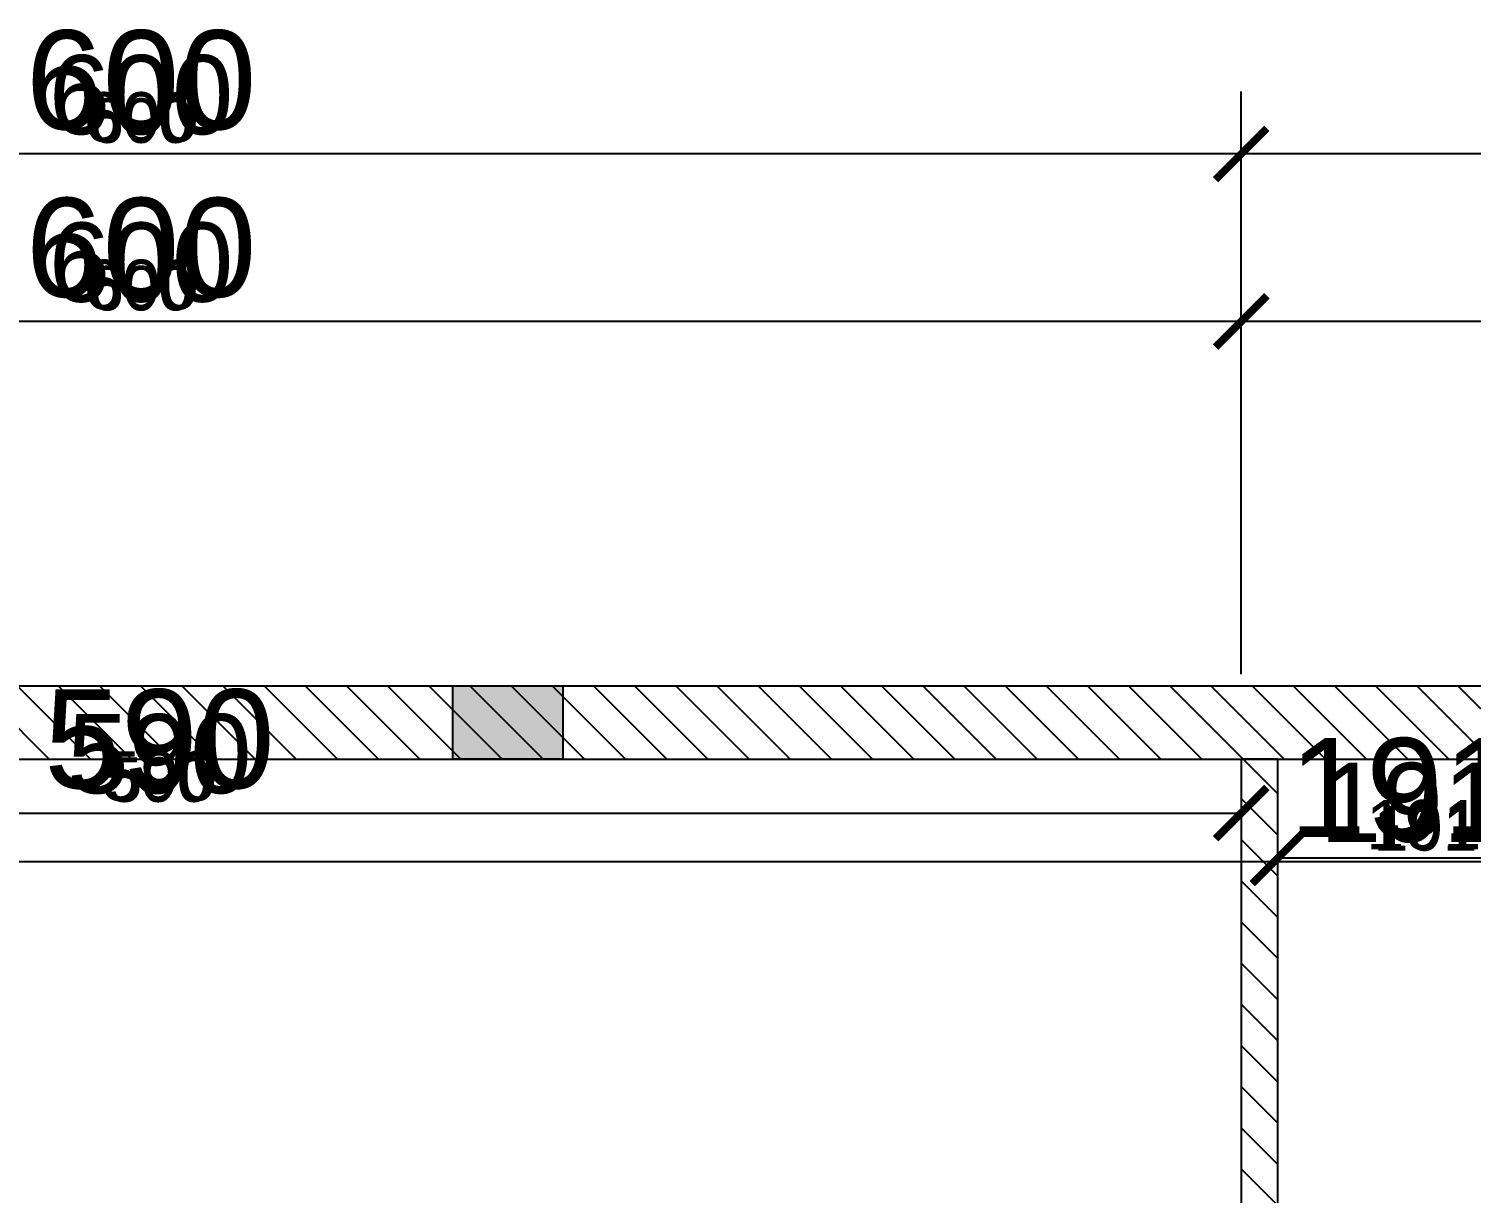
# Model space of a CAD drawing. Header units: millimetres. Extents: x -26398 to 135532, y -376633 to 43268.
# Drawn here: x 42344.4 to 42737.7, y -147118.5 to -146801 of the extents above; entities that cross this region are included whole.
import ezdxf

# ---------------------------------------------------------------- set-up
doc = ezdxf.new("R2010")
doc.units = ezdxf.units.MM
for name, color, linetype in [('DIM', 7, 'Continuous'), ('DIM @ 10', 7, 'Continuous'), ('DIM @ 4.5', 7, 'Continuous'), ('DIM @ 5', 7, 'Continuous'), ('DIM @ 8', 7, 'Continuous'), ('TƯỜNG', 52, 'Continuous')]:
    doc.layers.add(name, color=color, linetype=linetype)
doc.styles.get("Standard").update_dxf_attribs({"font": 'arial.ttf'})
doc.dimstyles.new('SCALE dimmatbang', dxfattribs={"dimscale": 70, "dimtxt": 2.7, "dimasz": 1.4, "dimexe": 1.7, "dimexo": 0.7, "dimtad": 1, "dimtoh": 1, "dimdec": 1, "dimtxsty": 'Standard', "dimblk": 'ARCHTICK', "dimcen": 2.5, "dimclrd": 1, "dimclre": 256, "dimadec": 0, "dimazin": 0, "dimtfac": 1, "dimtdec": 1, "dimtmove": 0, "dimatfit": 3, "dimfxl": 1, "dimarcsym": 0})

# ---------------------------------------------------------------- blocks, each defined once
blk = doc.blocks.new('_ArchTick')
at = {"color": 0, "linetype": 'ByBlock', "const_width": 0.15}
blk.add_lwpolyline([(-0.5, -0.5), (0.5, 0.5)], dxfattribs=at)
blk = doc.blocks.new('*D6098')
at = {"layer": 'DEFPOINTS', "color": 0, "transparency": 16777216}
for p in [(42675, -146880.85), (42675, -146980.16), (43675, -146980.16)]:
    blk.add_point(p, dxfattribs=at)
at = {"layer": 'DIM', "lineweight": -2, "transparency": 16777216}
for p, q in [((42675, -146977.01), (42675, -146873.2)), ((43675, -146977.01), (43675, -146873.2))]:
    blk.add_line(p, q, dxfattribs=at)
at = {"layer": 'DIM', "color": 1, "lineweight": -2, "transparency": 16777216}
blk.add_line((43675, -146880.85), (42675, -146880.85), dxfattribs=at)
at = {"layer": 'DIM', "color": 1, "lineweight": -2, "transparency": 16777216, "xscale": 6.3, "yscale": 6.3, "zscale": 6.3, "rotation": 180}
blk.add_blockref('_ArchTick', (42675, -146880.85), dxfattribs=at)
at = {"layer": 'DIM', "color": 1, "lineweight": -2, "transparency": 16777216, "xscale": 6.3, "yscale": 6.3, "zscale": 6.3}
blk.add_blockref('_ArchTick', (43675, -146880.85), dxfattribs=at)
at = {"layer": 'DIM', "color": 0, "transparency": 16777216, "insert": (43175, -146871.84), "char_height": 12.15, "attachment_point": 5}
blk.add_mtext('1000', dxfattribs=at)
blk = doc.blocks.new('*D6099')
at = {"layer": 'DEFPOINTS', "color": 0, "transparency": 16777216}
for p in [(42675, -146880.85), (42675, -146980.16), (43675, -146980.16)]:
    blk.add_point(p, dxfattribs=at)
at = {"layer": 'DIM', "lineweight": -2, "transparency": 16777216}
for p, q in [((42675, -146973.16), (42675, -146863.85)), ((43675, -146973.16), (43675, -146863.85))]:
    blk.add_line(p, q, dxfattribs=at)
at = {"layer": 'DIM', "color": 1, "lineweight": -2, "transparency": 16777216}
blk.add_line((43675, -146880.85), (42675, -146880.85), dxfattribs=at)
at = {"layer": 'DIM', "color": 1, "lineweight": -2, "transparency": 16777216, "xscale": 14, "yscale": 14, "zscale": 14, "rotation": 180}
blk.add_blockref('_ArchTick', (42675, -146880.85), dxfattribs=at)
at = {"layer": 'DIM', "color": 1, "lineweight": -2, "transparency": 16777216, "xscale": 14, "yscale": 14, "zscale": 14}
blk.add_blockref('_ArchTick', (43675, -146880.85), dxfattribs=at)
at = {"layer": 'DIM', "color": 0, "transparency": 16777216, "insert": (43175, -146860.82), "char_height": 27, "attachment_point": 5}
blk.add_mtext('1000', dxfattribs=at)
blk = doc.blocks.new('*D6100')
at = {"layer": 'DEFPOINTS', "color": 0, "transparency": 16777216}
for p in [(42675, -146880.85), (42675, -146980.16), (43675, -146980.16)]:
    blk.add_point(p, dxfattribs=at)
at = {"layer": 'DIM', "lineweight": -2, "transparency": 16777216}
for p, q in [((42675, -146974.56), (42675, -146867.25)), ((43675, -146974.56), (43675, -146867.25))]:
    blk.add_line(p, q, dxfattribs=at)
at = {"layer": 'DIM', "color": 1, "lineweight": -2, "transparency": 16777216}
blk.add_line((43675, -146880.85), (42675, -146880.85), dxfattribs=at)
at = {"layer": 'DIM', "color": 1, "lineweight": -2, "transparency": 16777216, "xscale": 11.2, "yscale": 11.2, "zscale": 11.2, "rotation": 180}
blk.add_blockref('_ArchTick', (42675, -146880.85), dxfattribs=at)
at = {"layer": 'DIM', "color": 1, "lineweight": -2, "transparency": 16777216, "xscale": 11.2, "yscale": 11.2, "zscale": 11.2}
blk.add_blockref('_ArchTick', (43675, -146880.85), dxfattribs=at)
at = {"layer": 'DIM', "color": 0, "transparency": 16777216, "insert": (43175, -146864.82), "char_height": 21.6, "attachment_point": 5}
blk.add_mtext('1000', dxfattribs=at)
blk = doc.blocks.new('*D6101')
at = {"layer": 'DEFPOINTS', "color": 0, "transparency": 16777216}
for p in [(42675, -146880.85), (42675, -146980.16), (43675, -146980.16)]:
    blk.add_point(p, dxfattribs=at)
at = {"layer": 'DIM', "lineweight": -2, "transparency": 16777216}
for p, q in [((42675, -146976.66), (42675, -146872.35)), ((43675, -146976.66), (43675, -146872.35))]:
    blk.add_line(p, q, dxfattribs=at)
at = {"layer": 'DIM', "color": 1, "lineweight": -2, "transparency": 16777216}
blk.add_line((43675, -146880.85), (42675, -146880.85), dxfattribs=at)
at = {"layer": 'DIM', "color": 1, "lineweight": -2, "transparency": 16777216, "xscale": 7, "yscale": 7, "zscale": 7, "rotation": 180}
blk.add_blockref('_ArchTick', (42675, -146880.85), dxfattribs=at)
at = {"layer": 'DIM', "color": 1, "lineweight": -2, "transparency": 16777216, "xscale": 7, "yscale": 7, "zscale": 7}
blk.add_blockref('_ArchTick', (43675, -146880.85), dxfattribs=at)
at = {"layer": 'DIM', "color": 0, "transparency": 16777216, "insert": (43175, -146870.83), "char_height": 13.5, "attachment_point": 5}
blk.add_mtext('1000', dxfattribs=at)
blk = doc.blocks.new('*D6103')
at = {"layer": 'DEFPOINTS', "color": 0, "transparency": 16777216}
for p in [(42075, -146880.85), (42075, -146980.16), (42675, -146980.16)]:
    blk.add_point(p, dxfattribs=at)
at = {"layer": 'DIM', "lineweight": -2, "transparency": 16777216}
for p, q in [((42075, -146977.01), (42075, -146873.2)), ((42675, -146977.01), (42675, -146873.2))]:
    blk.add_line(p, q, dxfattribs=at)
at = {"layer": 'DIM', "color": 1, "lineweight": -2, "transparency": 16777216}
blk.add_line((42675, -146880.85), (42075, -146880.85), dxfattribs=at)
at = {"layer": 'DIM', "color": 1, "lineweight": -2, "transparency": 16777216, "xscale": 6.3, "yscale": 6.3, "zscale": 6.3, "rotation": 180}
blk.add_blockref('_ArchTick', (42075, -146880.85), dxfattribs=at)
at = {"layer": 'DIM', "color": 1, "lineweight": -2, "transparency": 16777216, "xscale": 6.3, "yscale": 6.3, "zscale": 6.3}
blk.add_blockref('_ArchTick', (42675, -146880.85), dxfattribs=at)
at = {"layer": 'DIM', "color": 0, "transparency": 16777216, "insert": (42375, -146871.84), "char_height": 12.15, "attachment_point": 5}
blk.add_mtext('600', dxfattribs=at)
blk = doc.blocks.new('*D6104')
at = {"layer": 'DEFPOINTS', "color": 0, "transparency": 16777216}
for p in [(42075, -146880.85), (42075, -146980.16), (42675, -146980.16)]:
    blk.add_point(p, dxfattribs=at)
at = {"layer": 'DIM', "lineweight": -2, "transparency": 16777216}
for p, q in [((42075, -146973.16), (42075, -146863.85)), ((42675, -146973.16), (42675, -146863.85))]:
    blk.add_line(p, q, dxfattribs=at)
at = {"layer": 'DIM', "color": 1, "lineweight": -2, "transparency": 16777216}
blk.add_line((42675, -146880.85), (42075, -146880.85), dxfattribs=at)
at = {"layer": 'DIM', "color": 1, "lineweight": -2, "transparency": 16777216, "xscale": 14, "yscale": 14, "zscale": 14, "rotation": 180}
blk.add_blockref('_ArchTick', (42075, -146880.85), dxfattribs=at)
at = {"layer": 'DIM', "color": 1, "lineweight": -2, "transparency": 16777216, "xscale": 14, "yscale": 14, "zscale": 14}
blk.add_blockref('_ArchTick', (42675, -146880.85), dxfattribs=at)
at = {"layer": 'DIM', "color": 0, "transparency": 16777216, "insert": (42375, -146860.82), "char_height": 27, "attachment_point": 5}
blk.add_mtext('600', dxfattribs=at)
blk = doc.blocks.new('*D6105')
at = {"layer": 'DEFPOINTS', "color": 0, "transparency": 16777216}
for p in [(42075, -146880.85), (42075, -146980.16), (42675, -146980.16)]:
    blk.add_point(p, dxfattribs=at)
at = {"layer": 'DIM', "lineweight": -2, "transparency": 16777216}
for p, q in [((42075, -146974.56), (42075, -146867.25)), ((42675, -146974.56), (42675, -146867.25))]:
    blk.add_line(p, q, dxfattribs=at)
at = {"layer": 'DIM', "color": 1, "lineweight": -2, "transparency": 16777216}
blk.add_line((42675, -146880.85), (42075, -146880.85), dxfattribs=at)
at = {"layer": 'DIM', "color": 1, "lineweight": -2, "transparency": 16777216, "xscale": 11.2, "yscale": 11.2, "zscale": 11.2, "rotation": 180}
blk.add_blockref('_ArchTick', (42075, -146880.85), dxfattribs=at)
at = {"layer": 'DIM', "color": 1, "lineweight": -2, "transparency": 16777216, "xscale": 11.2, "yscale": 11.2, "zscale": 11.2}
blk.add_blockref('_ArchTick', (42675, -146880.85), dxfattribs=at)
at = {"layer": 'DIM', "color": 0, "transparency": 16777216, "insert": (42375, -146864.82), "char_height": 21.6, "attachment_point": 5}
blk.add_mtext('600', dxfattribs=at)
blk = doc.blocks.new('*D6106')
at = {"layer": 'DEFPOINTS', "color": 0, "transparency": 16777216}
for p in [(42075, -146880.85), (42075, -146980.16), (42675, -146980.16)]:
    blk.add_point(p, dxfattribs=at)
at = {"layer": 'DIM', "lineweight": -2, "transparency": 16777216}
for p, q in [((42075, -146976.66), (42075, -146872.35)), ((42675, -146976.66), (42675, -146872.35))]:
    blk.add_line(p, q, dxfattribs=at)
at = {"layer": 'DIM', "color": 1, "lineweight": -2, "transparency": 16777216}
blk.add_line((42675, -146880.85), (42075, -146880.85), dxfattribs=at)
at = {"layer": 'DIM', "color": 1, "lineweight": -2, "transparency": 16777216, "xscale": 7, "yscale": 7, "zscale": 7, "rotation": 180}
blk.add_blockref('_ArchTick', (42075, -146880.85), dxfattribs=at)
at = {"layer": 'DIM', "color": 1, "lineweight": -2, "transparency": 16777216, "xscale": 7, "yscale": 7, "zscale": 7}
blk.add_blockref('_ArchTick', (42675, -146880.85), dxfattribs=at)
at = {"layer": 'DIM', "color": 0, "transparency": 16777216, "insert": (42375, -146870.83), "char_height": 13.5, "attachment_point": 5}
blk.add_mtext('600', dxfattribs=at)
blk = doc.blocks.new('*D6128')
at = {"layer": 'DEFPOINTS', "color": 0, "transparency": 16777216}
for p in [(42085, -147000.16), (42675, -147000.16), (42675, -147014.88)]:
    blk.add_point(p, dxfattribs=at)
at = {"layer": 'DIM', "lineweight": -2, "transparency": 16777216}
for p, q in [((42085, -147003.31), (42085, -147022.53)), ((42675, -147003.31), (42675, -147022.53))]:
    blk.add_line(p, q, dxfattribs=at)
at = {"layer": 'DIM', "color": 1, "lineweight": -2, "transparency": 16777216}
blk.add_line((42085, -147014.88), (42675, -147014.88), dxfattribs=at)
at = {"layer": 'DIM', "color": 1, "lineweight": -2, "transparency": 16777216, "xscale": 6.3, "yscale": 6.3, "zscale": 6.3, "rotation": 180}
blk.add_blockref('_ArchTick', (42085, -147014.88), dxfattribs=at)
at = {"layer": 'DIM', "color": 1, "lineweight": -2, "transparency": 16777216, "xscale": 6.3, "yscale": 6.3, "zscale": 6.3}
blk.add_blockref('_ArchTick', (42675, -147014.88), dxfattribs=at)
at = {"layer": 'DIM', "color": 0, "transparency": 16777216, "insert": (42380, -147005.86), "char_height": 12.15, "attachment_point": 5}
blk.add_mtext('590', dxfattribs=at)
blk = doc.blocks.new('*D6129')
at = {"layer": 'DEFPOINTS', "color": 0, "transparency": 16777216}
for p in [(42085, -147000.16), (42675, -147000.16), (42675, -147014.88)]:
    blk.add_point(p, dxfattribs=at)
at = {"layer": 'DIM', "lineweight": -2, "transparency": 16777216}
for p, q in [((42085, -147007.16), (42085, -147031.88)), ((42675, -147007.16), (42675, -147031.88))]:
    blk.add_line(p, q, dxfattribs=at)
at = {"layer": 'DIM', "color": 1, "lineweight": -2, "transparency": 16777216}
blk.add_line((42085, -147014.88), (42675, -147014.88), dxfattribs=at)
at = {"layer": 'DIM', "color": 1, "lineweight": -2, "transparency": 16777216, "xscale": 14, "yscale": 14, "zscale": 14, "rotation": 180}
blk.add_blockref('_ArchTick', (42085, -147014.88), dxfattribs=at)
at = {"layer": 'DIM', "color": 1, "lineweight": -2, "transparency": 16777216, "xscale": 14, "yscale": 14, "zscale": 14}
blk.add_blockref('_ArchTick', (42675, -147014.88), dxfattribs=at)
at = {"layer": 'DIM', "color": 0, "transparency": 16777216, "insert": (42380, -146994.84), "char_height": 27, "attachment_point": 5}
blk.add_mtext('590', dxfattribs=at)
blk = doc.blocks.new('*D6130')
at = {"layer": 'DEFPOINTS', "color": 0, "transparency": 16777216}
for p in [(42085, -147000.16), (42675, -147000.16), (42675, -147014.88)]:
    blk.add_point(p, dxfattribs=at)
at = {"layer": 'DIM', "lineweight": -2, "transparency": 16777216}
for p, q in [((42085, -147005.76), (42085, -147028.48)), ((42675, -147005.76), (42675, -147028.48))]:
    blk.add_line(p, q, dxfattribs=at)
at = {"layer": 'DIM', "color": 1, "lineweight": -2, "transparency": 16777216}
blk.add_line((42085, -147014.88), (42675, -147014.88), dxfattribs=at)
at = {"layer": 'DIM', "color": 1, "lineweight": -2, "transparency": 16777216, "xscale": 11.2, "yscale": 11.2, "zscale": 11.2, "rotation": 180}
blk.add_blockref('_ArchTick', (42085, -147014.88), dxfattribs=at)
at = {"layer": 'DIM', "color": 1, "lineweight": -2, "transparency": 16777216, "xscale": 11.2, "yscale": 11.2, "zscale": 11.2}
blk.add_blockref('_ArchTick', (42675, -147014.88), dxfattribs=at)
at = {"layer": 'DIM', "color": 0, "transparency": 16777216, "insert": (42380, -146998.85), "char_height": 21.6, "attachment_point": 5}
blk.add_mtext('590', dxfattribs=at)
blk = doc.blocks.new('*D6131')
at = {"layer": 'DEFPOINTS', "color": 0, "transparency": 16777216}
for p in [(42085, -147000.16), (42675, -147000.16), (42675, -147014.88)]:
    blk.add_point(p, dxfattribs=at)
at = {"layer": 'DIM', "lineweight": -2, "transparency": 16777216}
for p, q in [((42085, -147003.66), (42085, -147023.38)), ((42675, -147003.66), (42675, -147023.38))]:
    blk.add_line(p, q, dxfattribs=at)
at = {"layer": 'DIM', "color": 1, "lineweight": -2, "transparency": 16777216}
blk.add_line((42085, -147014.88), (42675, -147014.88), dxfattribs=at)
at = {"layer": 'DIM', "color": 1, "lineweight": -2, "transparency": 16777216, "xscale": 7, "yscale": 7, "zscale": 7, "rotation": 180}
blk.add_blockref('_ArchTick', (42085, -147014.88), dxfattribs=at)
at = {"layer": 'DIM', "color": 1, "lineweight": -2, "transparency": 16777216, "xscale": 7, "yscale": 7, "zscale": 7}
blk.add_blockref('_ArchTick', (42675, -147014.88), dxfattribs=at)
at = {"layer": 'DIM', "color": 0, "transparency": 16777216, "insert": (42380, -147004.86), "char_height": 13.5, "attachment_point": 5}
blk.add_mtext('590', dxfattribs=at)
blk = doc.blocks.new('*D6133')
at = {"layer": 'DEFPOINTS', "color": 0, "transparency": 16777216}
for p in [(42685, -147027.13), (43675, -147027.13), (43675, -147027.13)]:
    blk.add_point(p, dxfattribs=at)
at = {"layer": 'DIM', "lineweight": -2, "transparency": 16777216}
for p, q in [((42685, -147023.98), (42685, -147019.48)), ((43675, -147023.98), (43675, -147019.48))]:
    blk.add_line(p, q, dxfattribs=at)
at = {"layer": 'DIM', "color": 1, "lineweight": -2, "transparency": 16777216}
blk.add_line((42685, -147027.13), (43675, -147027.13), dxfattribs=at)
at = {"layer": 'DIM', "color": 1, "lineweight": -2, "transparency": 16777216, "xscale": 6.3, "yscale": 6.3, "zscale": 6.3, "rotation": 180}
blk.add_blockref('_ArchTick', (42685, -147027.13), dxfattribs=at)
at = {"layer": 'DIM', "color": 1, "lineweight": -2, "transparency": 16777216, "xscale": 6.3, "yscale": 6.3, "zscale": 6.3}
blk.add_blockref('_ArchTick', (43675, -147027.13), dxfattribs=at)
at = {"layer": 'DIM', "color": 0, "transparency": 16777216, "insert": (43180, -147018.11), "char_height": 12.15, "attachment_point": 5}
blk.add_mtext('990', dxfattribs=at)
blk = doc.blocks.new('*D6134')
at = {"layer": 'DEFPOINTS', "color": 0, "transparency": 16777216}
for p in [(42685, -147027.13), (43675, -147027.13), (43675, -147027.13)]:
    blk.add_point(p, dxfattribs=at)
at = {"layer": 'DIM', "lineweight": -2, "transparency": 16777216}
for p, q in [((42685, -147020.13), (42685, -147010.13)), ((43675, -147020.13), (43675, -147010.13))]:
    blk.add_line(p, q, dxfattribs=at)
at = {"layer": 'DIM', "color": 1, "lineweight": -2, "transparency": 16777216}
blk.add_line((42685, -147027.13), (43675, -147027.13), dxfattribs=at)
at = {"layer": 'DIM', "color": 1, "lineweight": -2, "transparency": 16777216, "xscale": 14, "yscale": 14, "zscale": 14, "rotation": 180}
blk.add_blockref('_ArchTick', (42685, -147027.13), dxfattribs=at)
at = {"layer": 'DIM', "color": 1, "lineweight": -2, "transparency": 16777216, "xscale": 14, "yscale": 14, "zscale": 14}
blk.add_blockref('_ArchTick', (43675, -147027.13), dxfattribs=at)
at = {"layer": 'DIM', "color": 0, "transparency": 16777216, "insert": (43180, -147007.09), "char_height": 27, "attachment_point": 5}
blk.add_mtext('990', dxfattribs=at)
blk = doc.blocks.new('*D6135')
at = {"layer": 'DEFPOINTS', "color": 0, "transparency": 16777216}
for p in [(42685, -147027.13), (43675, -147027.13), (43675, -147027.13)]:
    blk.add_point(p, dxfattribs=at)
at = {"layer": 'DIM', "lineweight": -2, "transparency": 16777216}
for p, q in [((42685, -147021.53), (42685, -147013.53)), ((43675, -147021.53), (43675, -147013.53))]:
    blk.add_line(p, q, dxfattribs=at)
at = {"layer": 'DIM', "color": 1, "lineweight": -2, "transparency": 16777216}
blk.add_line((42685, -147027.13), (43675, -147027.13), dxfattribs=at)
at = {"layer": 'DIM', "color": 1, "lineweight": -2, "transparency": 16777216, "xscale": 11.2, "yscale": 11.2, "zscale": 11.2, "rotation": 180}
blk.add_blockref('_ArchTick', (42685, -147027.13), dxfattribs=at)
at = {"layer": 'DIM', "color": 1, "lineweight": -2, "transparency": 16777216, "xscale": 11.2, "yscale": 11.2, "zscale": 11.2}
blk.add_blockref('_ArchTick', (43675, -147027.13), dxfattribs=at)
at = {"layer": 'DIM', "color": 0, "transparency": 16777216, "insert": (43180, -147011.1), "char_height": 21.6, "attachment_point": 5}
blk.add_mtext('990', dxfattribs=at)
blk = doc.blocks.new('*D6136')
at = {"layer": 'DEFPOINTS', "color": 0, "transparency": 16777216}
for p in [(42685, -147027.13), (43675, -147027.13), (43675, -147027.13)]:
    blk.add_point(p, dxfattribs=at)
at = {"layer": 'DIM', "lineweight": -2, "transparency": 16777216}
for p, q in [((42685, -147023.63), (42685, -147018.63)), ((43675, -147023.63), (43675, -147018.63))]:
    blk.add_line(p, q, dxfattribs=at)
at = {"layer": 'DIM', "color": 1, "lineweight": -2, "transparency": 16777216}
blk.add_line((42685, -147027.13), (43675, -147027.13), dxfattribs=at)
at = {"layer": 'DIM', "color": 1, "lineweight": -2, "transparency": 16777216, "xscale": 7, "yscale": 7, "zscale": 7, "rotation": 180}
blk.add_blockref('_ArchTick', (42685, -147027.13), dxfattribs=at)
at = {"layer": 'DIM', "color": 1, "lineweight": -2, "transparency": 16777216, "xscale": 7, "yscale": 7, "zscale": 7}
blk.add_blockref('_ArchTick', (43675, -147027.13), dxfattribs=at)
at = {"layer": 'DIM', "color": 0, "transparency": 16777216, "insert": (43180, -147017.11), "char_height": 13.5, "attachment_point": 5}
blk.add_mtext('990', dxfattribs=at)
blk = doc.blocks.new('*D6143')
at = {"layer": 'DEFPOINTS', "color": 0, "transparency": 16777216}
for p in [(41775, -147028.17), (41775, -147028.17), (43685, -147028.17)]:
    blk.add_point(p, dxfattribs=at)
at = {"layer": 'DIM', "lineweight": -2, "transparency": 16777216}
for p, q in [((41775, -147025.02), (41775, -147020.52)), ((43685, -147025.02), (43685, -147020.52))]:
    blk.add_line(p, q, dxfattribs=at)
at = {"layer": 'DIM', "color": 1, "lineweight": -2, "transparency": 16777216}
blk.add_line((43685, -147028.17), (41775, -147028.17), dxfattribs=at)
at = {"layer": 'DIM', "color": 1, "lineweight": -2, "transparency": 16777216, "xscale": 6.3, "yscale": 6.3, "zscale": 6.3, "rotation": 180}
blk.add_blockref('_ArchTick', (41775, -147028.17), dxfattribs=at)
at = {"layer": 'DIM', "color": 1, "lineweight": -2, "transparency": 16777216, "xscale": 6.3, "yscale": 6.3, "zscale": 6.3}
blk.add_blockref('_ArchTick', (43685, -147028.17), dxfattribs=at)
at = {"layer": 'DIM', "color": 0, "transparency": 16777216, "insert": (42730, -147019.15), "char_height": 12.15, "attachment_point": 5}
blk.add_mtext('1910', dxfattribs=at)
blk = doc.blocks.new('*D6144')
at = {"layer": 'DEFPOINTS', "color": 0, "transparency": 16777216}
for p in [(41775, -147028.17), (41775, -147028.17), (43685, -147028.17)]:
    blk.add_point(p, dxfattribs=at)
at = {"layer": 'DIM', "lineweight": -2, "transparency": 16777216}
for p, q in [((41775, -147021.17), (41775, -147011.17)), ((43685, -147021.17), (43685, -147011.17))]:
    blk.add_line(p, q, dxfattribs=at)
at = {"layer": 'DIM', "color": 1, "lineweight": -2, "transparency": 16777216}
blk.add_line((43685, -147028.17), (41775, -147028.17), dxfattribs=at)
at = {"layer": 'DIM', "color": 1, "lineweight": -2, "transparency": 16777216, "xscale": 14, "yscale": 14, "zscale": 14, "rotation": 180}
blk.add_blockref('_ArchTick', (41775, -147028.17), dxfattribs=at)
at = {"layer": 'DIM', "color": 1, "lineweight": -2, "transparency": 16777216, "xscale": 14, "yscale": 14, "zscale": 14}
blk.add_blockref('_ArchTick', (43685, -147028.17), dxfattribs=at)
at = {"layer": 'DIM', "color": 0, "transparency": 16777216, "insert": (42730, -147008.13), "char_height": 27, "attachment_point": 5}
blk.add_mtext('1910', dxfattribs=at)
blk = doc.blocks.new('*D6145')
at = {"layer": 'DEFPOINTS', "color": 0, "transparency": 16777216}
for p in [(41775, -147028.17), (41775, -147028.17), (43685, -147028.17)]:
    blk.add_point(p, dxfattribs=at)
at = {"layer": 'DIM', "lineweight": -2, "transparency": 16777216}
for p, q in [((41775, -147022.57), (41775, -147014.57)), ((43685, -147022.57), (43685, -147014.57))]:
    blk.add_line(p, q, dxfattribs=at)
at = {"layer": 'DIM', "color": 1, "lineweight": -2, "transparency": 16777216}
blk.add_line((43685, -147028.17), (41775, -147028.17), dxfattribs=at)
at = {"layer": 'DIM', "color": 1, "lineweight": -2, "transparency": 16777216, "xscale": 11.2, "yscale": 11.2, "zscale": 11.2, "rotation": 180}
blk.add_blockref('_ArchTick', (41775, -147028.17), dxfattribs=at)
at = {"layer": 'DIM', "color": 1, "lineweight": -2, "transparency": 16777216, "xscale": 11.2, "yscale": 11.2, "zscale": 11.2}
blk.add_blockref('_ArchTick', (43685, -147028.17), dxfattribs=at)
at = {"layer": 'DIM', "color": 0, "transparency": 16777216, "insert": (42730, -147012.14), "char_height": 21.6, "attachment_point": 5}
blk.add_mtext('1910', dxfattribs=at)
blk = doc.blocks.new('*D6146')
at = {"layer": 'DEFPOINTS', "color": 0, "transparency": 16777216}
for p in [(41775, -147028.17), (41775, -147028.17), (43685, -147028.17)]:
    blk.add_point(p, dxfattribs=at)
at = {"layer": 'DIM', "lineweight": -2, "transparency": 16777216}
for p, q in [((41775, -147024.67), (41775, -147019.67)), ((43685, -147024.67), (43685, -147019.67))]:
    blk.add_line(p, q, dxfattribs=at)
at = {"layer": 'DIM', "color": 1, "lineweight": -2, "transparency": 16777216}
blk.add_line((43685, -147028.17), (41775, -147028.17), dxfattribs=at)
at = {"layer": 'DIM', "color": 1, "lineweight": -2, "transparency": 16777216, "xscale": 7, "yscale": 7, "zscale": 7, "rotation": 180}
blk.add_blockref('_ArchTick', (41775, -147028.17), dxfattribs=at)
at = {"layer": 'DIM', "color": 1, "lineweight": -2, "transparency": 16777216, "xscale": 7, "yscale": 7, "zscale": 7}
blk.add_blockref('_ArchTick', (43685, -147028.17), dxfattribs=at)
at = {"layer": 'DIM', "color": 0, "transparency": 16777216, "insert": (42730, -147018.15), "char_height": 13.5, "attachment_point": 5}
blk.add_mtext('1910', dxfattribs=at)
blk = doc.blocks.new('*D6343')
at = {"layer": 'DEFPOINTS', "color": 0, "transparency": 16777216}
for p in [(42675, -146835.16), (42675, -146980.16), (43675, -146980.16)]:
    blk.add_point(p, dxfattribs=at)
at = {"layer": 'DIM', "lineweight": -2, "transparency": 16777216}
for p, q in [((42675, -146977.01), (42675, -146827.51)), ((43675, -146977.01), (43675, -146827.51))]:
    blk.add_line(p, q, dxfattribs=at)
at = {"layer": 'DIM', "color": 1, "lineweight": -2, "transparency": 16777216}
blk.add_line((43675, -146835.16), (42675, -146835.16), dxfattribs=at)
at = {"layer": 'DIM', "color": 1, "lineweight": -2, "transparency": 16777216, "xscale": 6.3, "yscale": 6.3, "zscale": 6.3, "rotation": 180}
blk.add_blockref('_ArchTick', (42675, -146835.16), dxfattribs=at)
at = {"layer": 'DIM', "color": 1, "lineweight": -2, "transparency": 16777216, "xscale": 6.3, "yscale": 6.3, "zscale": 6.3}
blk.add_blockref('_ArchTick', (43675, -146835.16), dxfattribs=at)
at = {"layer": 'DIM', "color": 0, "transparency": 16777216, "insert": (43175, -146826.15), "char_height": 12.15, "attachment_point": 5}
blk.add_mtext('1000', dxfattribs=at)
blk = doc.blocks.new('*D6344')
at = {"layer": 'DEFPOINTS', "color": 0, "transparency": 16777216}
for p in [(42675, -146835.16), (42675, -146980.16), (43675, -146980.16)]:
    blk.add_point(p, dxfattribs=at)
at = {"layer": 'DIM', "lineweight": -2, "transparency": 16777216}
for p, q in [((42675, -146973.16), (42675, -146818.16)), ((43675, -146973.16), (43675, -146818.16))]:
    blk.add_line(p, q, dxfattribs=at)
at = {"layer": 'DIM', "color": 1, "lineweight": -2, "transparency": 16777216}
blk.add_line((43675, -146835.16), (42675, -146835.16), dxfattribs=at)
at = {"layer": 'DIM', "color": 1, "lineweight": -2, "transparency": 16777216, "xscale": 14, "yscale": 14, "zscale": 14, "rotation": 180}
blk.add_blockref('_ArchTick', (42675, -146835.16), dxfattribs=at)
at = {"layer": 'DIM', "color": 1, "lineweight": -2, "transparency": 16777216, "xscale": 14, "yscale": 14, "zscale": 14}
blk.add_blockref('_ArchTick', (43675, -146835.16), dxfattribs=at)
at = {"layer": 'DIM', "color": 0, "transparency": 16777216, "insert": (43175, -146815.13), "char_height": 27, "attachment_point": 5}
blk.add_mtext('1000', dxfattribs=at)
blk = doc.blocks.new('*D6345')
at = {"layer": 'DEFPOINTS', "color": 0, "transparency": 16777216}
for p in [(42675, -146835.16), (42675, -146980.16), (43675, -146980.16)]:
    blk.add_point(p, dxfattribs=at)
at = {"layer": 'DIM', "lineweight": -2, "transparency": 16777216}
for p, q in [((42675, -146974.56), (42675, -146821.56)), ((43675, -146974.56), (43675, -146821.56))]:
    blk.add_line(p, q, dxfattribs=at)
at = {"layer": 'DIM', "color": 1, "lineweight": -2, "transparency": 16777216}
blk.add_line((43675, -146835.16), (42675, -146835.16), dxfattribs=at)
at = {"layer": 'DIM', "color": 1, "lineweight": -2, "transparency": 16777216, "xscale": 11.2, "yscale": 11.2, "zscale": 11.2, "rotation": 180}
blk.add_blockref('_ArchTick', (42675, -146835.16), dxfattribs=at)
at = {"layer": 'DIM', "color": 1, "lineweight": -2, "transparency": 16777216, "xscale": 11.2, "yscale": 11.2, "zscale": 11.2}
blk.add_blockref('_ArchTick', (43675, -146835.16), dxfattribs=at)
at = {"layer": 'DIM', "color": 0, "transparency": 16777216, "insert": (43175, -146819.14), "char_height": 21.6, "attachment_point": 5}
blk.add_mtext('1000', dxfattribs=at)
blk = doc.blocks.new('*D6346')
at = {"layer": 'DEFPOINTS', "color": 0, "transparency": 16777216}
for p in [(42675, -146835.16), (42675, -146980.16), (43675, -146980.16)]:
    blk.add_point(p, dxfattribs=at)
at = {"layer": 'DIM', "lineweight": -2, "transparency": 16777216}
for p, q in [((42675, -146976.66), (42675, -146826.66)), ((43675, -146976.66), (43675, -146826.66))]:
    blk.add_line(p, q, dxfattribs=at)
at = {"layer": 'DIM', "color": 1, "lineweight": -2, "transparency": 16777216}
blk.add_line((43675, -146835.16), (42675, -146835.16), dxfattribs=at)
at = {"layer": 'DIM', "color": 1, "lineweight": -2, "transparency": 16777216, "xscale": 7, "yscale": 7, "zscale": 7, "rotation": 180}
blk.add_blockref('_ArchTick', (42675, -146835.16), dxfattribs=at)
at = {"layer": 'DIM', "color": 1, "lineweight": -2, "transparency": 16777216, "xscale": 7, "yscale": 7, "zscale": 7}
blk.add_blockref('_ArchTick', (43675, -146835.16), dxfattribs=at)
at = {"layer": 'DIM', "color": 0, "transparency": 16777216, "insert": (43175, -146825.15), "char_height": 13.5, "attachment_point": 5}
blk.add_mtext('1000', dxfattribs=at)
blk = doc.blocks.new('*D6348')
at = {"layer": 'DEFPOINTS', "color": 0, "transparency": 16777216}
for p in [(42075, -146835.16), (42075, -146980.16), (42675, -146980.16)]:
    blk.add_point(p, dxfattribs=at)
at = {"layer": 'DIM', "lineweight": -2, "transparency": 16777216}
for p, q in [((42075, -146977.01), (42075, -146827.51)), ((42675, -146977.01), (42675, -146827.51))]:
    blk.add_line(p, q, dxfattribs=at)
at = {"layer": 'DIM', "color": 1, "lineweight": -2, "transparency": 16777216}
blk.add_line((42675, -146835.16), (42075, -146835.16), dxfattribs=at)
at = {"layer": 'DIM', "color": 1, "lineweight": -2, "transparency": 16777216, "xscale": 6.3, "yscale": 6.3, "zscale": 6.3, "rotation": 180}
blk.add_blockref('_ArchTick', (42075, -146835.16), dxfattribs=at)
at = {"layer": 'DIM', "color": 1, "lineweight": -2, "transparency": 16777216, "xscale": 6.3, "yscale": 6.3, "zscale": 6.3}
blk.add_blockref('_ArchTick', (42675, -146835.16), dxfattribs=at)
at = {"layer": 'DIM', "color": 0, "transparency": 16777216, "insert": (42375, -146826.15), "char_height": 12.15, "attachment_point": 5}
blk.add_mtext('600', dxfattribs=at)
blk = doc.blocks.new('*D6349')
at = {"layer": 'DEFPOINTS', "color": 0, "transparency": 16777216}
for p in [(42075, -146835.16), (42075, -146980.16), (42675, -146980.16)]:
    blk.add_point(p, dxfattribs=at)
at = {"layer": 'DIM', "lineweight": -2, "transparency": 16777216}
for p, q in [((42075, -146973.16), (42075, -146818.16)), ((42675, -146973.16), (42675, -146818.16))]:
    blk.add_line(p, q, dxfattribs=at)
at = {"layer": 'DIM', "color": 1, "lineweight": -2, "transparency": 16777216}
blk.add_line((42675, -146835.16), (42075, -146835.16), dxfattribs=at)
at = {"layer": 'DIM', "color": 1, "lineweight": -2, "transparency": 16777216, "xscale": 14, "yscale": 14, "zscale": 14, "rotation": 180}
blk.add_blockref('_ArchTick', (42075, -146835.16), dxfattribs=at)
at = {"layer": 'DIM', "color": 1, "lineweight": -2, "transparency": 16777216, "xscale": 14, "yscale": 14, "zscale": 14}
blk.add_blockref('_ArchTick', (42675, -146835.16), dxfattribs=at)
at = {"layer": 'DIM', "color": 0, "transparency": 16777216, "insert": (42375, -146815.13), "char_height": 27, "attachment_point": 5}
blk.add_mtext('600', dxfattribs=at)
blk = doc.blocks.new('*D6350')
at = {"layer": 'DEFPOINTS', "color": 0, "transparency": 16777216}
for p in [(42075, -146835.16), (42075, -146980.16), (42675, -146980.16)]:
    blk.add_point(p, dxfattribs=at)
at = {"layer": 'DIM', "lineweight": -2, "transparency": 16777216}
for p, q in [((42075, -146974.56), (42075, -146821.56)), ((42675, -146974.56), (42675, -146821.56))]:
    blk.add_line(p, q, dxfattribs=at)
at = {"layer": 'DIM', "color": 1, "lineweight": -2, "transparency": 16777216}
blk.add_line((42675, -146835.16), (42075, -146835.16), dxfattribs=at)
at = {"layer": 'DIM', "color": 1, "lineweight": -2, "transparency": 16777216, "xscale": 11.2, "yscale": 11.2, "zscale": 11.2, "rotation": 180}
blk.add_blockref('_ArchTick', (42075, -146835.16), dxfattribs=at)
at = {"layer": 'DIM', "color": 1, "lineweight": -2, "transparency": 16777216, "xscale": 11.2, "yscale": 11.2, "zscale": 11.2}
blk.add_blockref('_ArchTick', (42675, -146835.16), dxfattribs=at)
at = {"layer": 'DIM', "color": 0, "transparency": 16777216, "insert": (42375, -146819.14), "char_height": 21.6, "attachment_point": 5}
blk.add_mtext('600', dxfattribs=at)
blk = doc.blocks.new('*D6351')
at = {"layer": 'DEFPOINTS', "color": 0, "transparency": 16777216}
for p in [(42075, -146835.16), (42075, -146980.16), (42675, -146980.16)]:
    blk.add_point(p, dxfattribs=at)
at = {"layer": 'DIM', "lineweight": -2, "transparency": 16777216}
for p, q in [((42075, -146976.66), (42075, -146826.66)), ((42675, -146976.66), (42675, -146826.66))]:
    blk.add_line(p, q, dxfattribs=at)
at = {"layer": 'DIM', "color": 1, "lineweight": -2, "transparency": 16777216}
blk.add_line((42675, -146835.16), (42075, -146835.16), dxfattribs=at)
at = {"layer": 'DIM', "color": 1, "lineweight": -2, "transparency": 16777216, "xscale": 7, "yscale": 7, "zscale": 7, "rotation": 180}
blk.add_blockref('_ArchTick', (42075, -146835.16), dxfattribs=at)
at = {"layer": 'DIM', "color": 1, "lineweight": -2, "transparency": 16777216, "xscale": 7, "yscale": 7, "zscale": 7}
blk.add_blockref('_ArchTick', (42675, -146835.16), dxfattribs=at)
at = {"layer": 'DIM', "color": 0, "transparency": 16777216, "insert": (42375, -146825.15), "char_height": 13.5, "attachment_point": 5}
blk.add_mtext('600', dxfattribs=at)
blk = doc.blocks.new('*U8921')
at = {"layer": 'DIM @ 10'}
dim = blk.add_linear_dim(base=(42675, -146880.85), p1=(43675, -146980.16), p2=(42675, -146980.16), angle=180, dimstyle='SCALE dimmatbang', override={"dimscale": 10, "dimtix": 0, "dimtofl": 1, "dimtmove": 0, "dimatfit": 3}, dxfattribs=at)
dim.commit()
dim.dimension.update_dxf_attribs({"geometry": '*D6099', "text_midpoint": (43175, -146860.82)})
at = {"layer": 'DIM @ 4.5'}
dim = blk.add_linear_dim(base=(42675, -146880.85), p1=(43675, -146980.16), p2=(42675, -146980.16), angle=180, dimstyle='SCALE dimmatbang', override={"dimscale": 4.5, "dimtix": 0, "dimtofl": 1, "dimtmove": 0, "dimatfit": 3}, dxfattribs=at)
dim.commit()
dim.dimension.update_dxf_attribs({"geometry": '*D6098', "text_midpoint": (43175, -146871.84)})
at = {"layer": 'DIM @ 5'}
dim = blk.add_linear_dim(base=(42675, -146880.85), p1=(43675, -146980.16), p2=(42675, -146980.16), angle=180, dimstyle='SCALE dimmatbang', override={"dimscale": 5, "dimtix": 0, "dimtofl": 1, "dimtmove": 0, "dimatfit": 3}, dxfattribs=at)
dim.commit()
dim.dimension.update_dxf_attribs({"geometry": '*D6101', "text_midpoint": (43175, -146870.83)})
at = {"layer": 'DIM @ 8'}
dim = blk.add_linear_dim(base=(42675, -146880.85), p1=(43675, -146980.16), p2=(42675, -146980.16), angle=180, dimstyle='SCALE dimmatbang', override={"dimscale": 8, "dimtix": 0, "dimtofl": 1, "dimtmove": 0, "dimatfit": 3}, dxfattribs=at)
dim.commit()
dim.dimension.update_dxf_attribs({"geometry": '*D6100', "text_midpoint": (43175, -146864.82)})
blk = doc.blocks.new('*U8922')
at = {"layer": 'DIM @ 10'}
dim = blk.add_linear_dim(base=(42075, -146880.85), p1=(42675, -146980.16), p2=(42075, -146980.16), angle=180, dimstyle='SCALE dimmatbang', override={"dimscale": 10, "dimtix": 0, "dimtofl": 1, "dimtmove": 0, "dimatfit": 3}, dxfattribs=at)
dim.commit()
dim.dimension.update_dxf_attribs({"geometry": '*D6104', "text_midpoint": (42375, -146860.82)})
at = {"layer": 'DIM @ 4.5'}
dim = blk.add_linear_dim(base=(42075, -146880.85), p1=(42675, -146980.16), p2=(42075, -146980.16), angle=180, dimstyle='SCALE dimmatbang', override={"dimscale": 4.5, "dimtix": 0, "dimtofl": 1, "dimtmove": 0, "dimatfit": 3}, dxfattribs=at)
dim.commit()
dim.dimension.update_dxf_attribs({"geometry": '*D6103', "text_midpoint": (42375, -146871.84)})
at = {"layer": 'DIM @ 5'}
dim = blk.add_linear_dim(base=(42075, -146880.85), p1=(42675, -146980.16), p2=(42075, -146980.16), angle=180, dimstyle='SCALE dimmatbang', override={"dimscale": 5, "dimtix": 0, "dimtofl": 1, "dimtmove": 0, "dimatfit": 3}, dxfattribs=at)
dim.commit()
dim.dimension.update_dxf_attribs({"geometry": '*D6106', "text_midpoint": (42375, -146870.83)})
at = {"layer": 'DIM @ 8'}
dim = blk.add_linear_dim(base=(42075, -146880.85), p1=(42675, -146980.16), p2=(42075, -146980.16), angle=180, dimstyle='SCALE dimmatbang', override={"dimscale": 8, "dimtix": 0, "dimtofl": 1, "dimtmove": 0, "dimatfit": 3}, dxfattribs=at)
dim.commit()
dim.dimension.update_dxf_attribs({"geometry": '*D6105', "text_midpoint": (42375, -146864.82)})
blk = doc.blocks.new('*U8927')
at = {"layer": 'DIM @ 10'}
dim = blk.add_linear_dim(base=(42675, -147014.88), p1=(42085, -147000.16), p2=(42675, -147000.16), angle=180, dimstyle='SCALE dimmatbang', override={"dimscale": 10, "dimtix": 0, "dimtofl": 1, "dimtmove": 0, "dimatfit": 3}, dxfattribs=at)
dim.commit()
dim.dimension.update_dxf_attribs({"geometry": '*D6129', "text_midpoint": (42380, -146994.84)})
at = {"layer": 'DIM @ 4.5'}
dim = blk.add_linear_dim(base=(42675, -147014.88), p1=(42085, -147000.16), p2=(42675, -147000.16), angle=180, dimstyle='SCALE dimmatbang', override={"dimscale": 4.5, "dimtix": 0, "dimtofl": 1, "dimtmove": 0, "dimatfit": 3}, dxfattribs=at)
dim.commit()
dim.dimension.update_dxf_attribs({"geometry": '*D6128', "text_midpoint": (42380, -147005.86)})
at = {"layer": 'DIM @ 5'}
dim = blk.add_linear_dim(base=(42675, -147014.88), p1=(42085, -147000.16), p2=(42675, -147000.16), angle=180, dimstyle='SCALE dimmatbang', override={"dimscale": 5, "dimtix": 0, "dimtofl": 1, "dimtmove": 0, "dimatfit": 3}, dxfattribs=at)
dim.commit()
dim.dimension.update_dxf_attribs({"geometry": '*D6131', "text_midpoint": (42380, -147004.86)})
at = {"layer": 'DIM @ 8'}
dim = blk.add_linear_dim(base=(42675, -147014.88), p1=(42085, -147000.16), p2=(42675, -147000.16), angle=180, dimstyle='SCALE dimmatbang', override={"dimscale": 8, "dimtix": 0, "dimtofl": 1, "dimtmove": 0, "dimatfit": 3}, dxfattribs=at)
dim.commit()
dim.dimension.update_dxf_attribs({"geometry": '*D6130', "text_midpoint": (42380, -146998.85)})
blk = doc.blocks.new('*U8928')
at = {"layer": 'DIM @ 10'}
dim = blk.add_linear_dim(base=(43675, -147027.13), p1=(42685, -147027.13), p2=(43675, -147027.13), angle=180, dimstyle='SCALE dimmatbang', override={"dimscale": 10, "dimtix": 0, "dimtofl": 1, "dimtmove": 0, "dimatfit": 3}, dxfattribs=at)
dim.commit()
dim.dimension.update_dxf_attribs({"geometry": '*D6134', "text_midpoint": (43180, -147007.09)})
at = {"layer": 'DIM @ 4.5'}
dim = blk.add_linear_dim(base=(43675, -147027.13), p1=(42685, -147027.13), p2=(43675, -147027.13), angle=180, dimstyle='SCALE dimmatbang', override={"dimscale": 4.5, "dimtix": 0, "dimtofl": 1, "dimtmove": 0, "dimatfit": 3}, dxfattribs=at)
dim.commit()
dim.dimension.update_dxf_attribs({"geometry": '*D6133', "text_midpoint": (43180, -147018.11)})
at = {"layer": 'DIM @ 5'}
dim = blk.add_linear_dim(base=(43675, -147027.13), p1=(42685, -147027.13), p2=(43675, -147027.13), angle=180, dimstyle='SCALE dimmatbang', override={"dimscale": 5, "dimtix": 0, "dimtofl": 1, "dimtmove": 0, "dimatfit": 3}, dxfattribs=at)
dim.commit()
dim.dimension.update_dxf_attribs({"geometry": '*D6136', "text_midpoint": (43180, -147017.11)})
at = {"layer": 'DIM @ 8'}
dim = blk.add_linear_dim(base=(43675, -147027.13), p1=(42685, -147027.13), p2=(43675, -147027.13), angle=180, dimstyle='SCALE dimmatbang', override={"dimscale": 8, "dimtix": 0, "dimtofl": 1, "dimtmove": 0, "dimatfit": 3}, dxfattribs=at)
dim.commit()
dim.dimension.update_dxf_attribs({"geometry": '*D6135', "text_midpoint": (43180, -147011.1)})
blk = doc.blocks.new('*U8930')
at = {"layer": 'DIM @ 10'}
dim = blk.add_linear_dim(base=(41775, -147028.17), p1=(43685, -147028.17), p2=(41775, -147028.17), angle=180, dimstyle='SCALE dimmatbang', override={"dimscale": 10, "dimtix": 0, "dimtofl": 1, "dimtmove": 0, "dimatfit": 3}, dxfattribs=at)
dim.commit()
dim.dimension.update_dxf_attribs({"geometry": '*D6144', "text_midpoint": (42730, -147008.13)})
at = {"layer": 'DIM @ 4.5'}
dim = blk.add_linear_dim(base=(41775, -147028.17), p1=(43685, -147028.17), p2=(41775, -147028.17), angle=180, dimstyle='SCALE dimmatbang', override={"dimscale": 4.5, "dimtix": 0, "dimtofl": 1, "dimtmove": 0, "dimatfit": 3}, dxfattribs=at)
dim.commit()
dim.dimension.update_dxf_attribs({"geometry": '*D6143', "text_midpoint": (42730, -147019.15)})
at = {"layer": 'DIM @ 5'}
dim = blk.add_linear_dim(base=(41775, -147028.17), p1=(43685, -147028.17), p2=(41775, -147028.17), angle=180, dimstyle='SCALE dimmatbang', override={"dimscale": 5, "dimtix": 0, "dimtofl": 1, "dimtmove": 0, "dimatfit": 3}, dxfattribs=at)
dim.commit()
dim.dimension.update_dxf_attribs({"geometry": '*D6146', "text_midpoint": (42730, -147018.15)})
at = {"layer": 'DIM @ 8'}
dim = blk.add_linear_dim(base=(41775, -147028.17), p1=(43685, -147028.17), p2=(41775, -147028.17), angle=180, dimstyle='SCALE dimmatbang', override={"dimscale": 8, "dimtix": 0, "dimtofl": 1, "dimtmove": 0, "dimatfit": 3}, dxfattribs=at)
dim.commit()
dim.dimension.update_dxf_attribs({"geometry": '*D6145', "text_midpoint": (42730, -147012.14)})
blk = doc.blocks.new('*U8970')
at = {"layer": 'DIM @ 10'}
dim = blk.add_linear_dim(base=(42675, -146835.16), p1=(43675, -146980.16), p2=(42675, -146980.16), angle=180, dimstyle='SCALE dimmatbang', override={"dimscale": 10, "dimtix": 0, "dimtofl": 1, "dimtmove": 0, "dimatfit": 3}, dxfattribs=at)
dim.commit()
dim.dimension.update_dxf_attribs({"geometry": '*D6344', "text_midpoint": (43175, -146815.13)})
at = {"layer": 'DIM @ 4.5'}
dim = blk.add_linear_dim(base=(42675, -146835.16), p1=(43675, -146980.16), p2=(42675, -146980.16), angle=180, dimstyle='SCALE dimmatbang', override={"dimscale": 4.5, "dimtix": 0, "dimtofl": 1, "dimtmove": 0, "dimatfit": 3}, dxfattribs=at)
dim.commit()
dim.dimension.update_dxf_attribs({"geometry": '*D6343', "text_midpoint": (43175, -146826.15)})
at = {"layer": 'DIM @ 5'}
dim = blk.add_linear_dim(base=(42675, -146835.16), p1=(43675, -146980.16), p2=(42675, -146980.16), angle=180, dimstyle='SCALE dimmatbang', override={"dimscale": 5, "dimtix": 0, "dimtofl": 1, "dimtmove": 0, "dimatfit": 3}, dxfattribs=at)
dim.commit()
dim.dimension.update_dxf_attribs({"geometry": '*D6346', "text_midpoint": (43175, -146825.15)})
at = {"layer": 'DIM @ 8'}
dim = blk.add_linear_dim(base=(42675, -146835.16), p1=(43675, -146980.16), p2=(42675, -146980.16), angle=180, dimstyle='SCALE dimmatbang', override={"dimscale": 8, "dimtix": 0, "dimtofl": 1, "dimtmove": 0, "dimatfit": 3}, dxfattribs=at)
dim.commit()
dim.dimension.update_dxf_attribs({"geometry": '*D6345', "text_midpoint": (43175, -146819.14)})
blk = doc.blocks.new('*U8971')
at = {"layer": 'DIM @ 10'}
dim = blk.add_linear_dim(base=(42075, -146835.16), p1=(42675, -146980.16), p2=(42075, -146980.16), angle=180, dimstyle='SCALE dimmatbang', override={"dimscale": 10, "dimtix": 0, "dimtofl": 1, "dimtmove": 0, "dimatfit": 3}, dxfattribs=at)
dim.commit()
dim.dimension.update_dxf_attribs({"geometry": '*D6349', "text_midpoint": (42375, -146815.13)})
at = {"layer": 'DIM @ 4.5'}
dim = blk.add_linear_dim(base=(42075, -146835.16), p1=(42675, -146980.16), p2=(42075, -146980.16), angle=180, dimstyle='SCALE dimmatbang', override={"dimscale": 4.5, "dimtix": 0, "dimtofl": 1, "dimtmove": 0, "dimatfit": 3}, dxfattribs=at)
dim.commit()
dim.dimension.update_dxf_attribs({"geometry": '*D6348', "text_midpoint": (42375, -146826.15)})
at = {"layer": 'DIM @ 5'}
dim = blk.add_linear_dim(base=(42075, -146835.16), p1=(42675, -146980.16), p2=(42075, -146980.16), angle=180, dimstyle='SCALE dimmatbang', override={"dimscale": 5, "dimtix": 0, "dimtofl": 1, "dimtmove": 0, "dimatfit": 3}, dxfattribs=at)
dim.commit()
dim.dimension.update_dxf_attribs({"geometry": '*D6351', "text_midpoint": (42375, -146825.15)})
at = {"layer": 'DIM @ 8'}
dim = blk.add_linear_dim(base=(42075, -146835.16), p1=(42675, -146980.16), p2=(42075, -146980.16), angle=180, dimstyle='SCALE dimmatbang', override={"dimscale": 8, "dimtix": 0, "dimtofl": 1, "dimtmove": 0, "dimatfit": 3}, dxfattribs=at)
dim.commit()
dim.dimension.update_dxf_attribs({"geometry": '*D6350', "text_midpoint": (42375, -146819.14)})

msp = doc.modelspace()

# ---------------------------------------------------------------- hatches: boundary and pattern name
h = msp.add_hatch(color=1)
h.dxf.hatch_style = 1
h.paths.add_polyline_path([(42460, -147000.16), (42490, -147000.16), (42490, -146980.16), (42460, -146980.16)])
at = {"layer": 'TƯỜNG'}
h = msp.add_hatch(dxfattribs=at)
h.set_pattern_fill('ANSI31', color=256, scale=2.5, angle=90)
h.set_pattern_definition([(135, (39708.225, -158367.638), (-5.61266, -5.61266), [])])
h.paths.add_polyline_path([(42075, -147580.16), (42075, -147960.16), (42085, -147960.16), (42085, -147590.16), (42670, -147590.16), (42670, -147960.16), (42680, -147960.16), (42680, -147590.16), (42970, -147590.16), (42970, -147960.16), (42980, -147960.16), (42980, -147590.16), (43270, -147590.16), (43270, -147960.16), (43280, -147960.16), (43280, -147590.16), (44065, -147590.16), (44065, -147960.16), (44075, -147960.16), (44075, -147590.16), (44655, -147590.16), (44655, -147580.16), (44075, -147580.16), (42675, -147580.16)], flags=17)
h.paths.add_polyline_path([(42685, -147370.16), (42685, -147000.16), (42675, -147000.16), (42675, -147370.16), (42085, -147370.16), (42085, -147000.16), (42075, -147000.16), (42075, -147380.16), (42675, -147380.16), (43675, -147380.16), (44655, -147380.16), (44655, -147370.16), (43685, -147370.16), (43685, -147000.16), (43675, -147000.16), (43675, -147370.16)], flags=17)
h.paths.add_polyline_path([(41795, -147960.16), (41795, -147980.16), (44675, -147980.16), (44675, -146980.16), (41775, -146980.16), (41775, -147960.16), (41795, -147960.16), (41795, -147000.16), (44655, -147000.16), (44655, -147960.16)])
h.paths.add_polyline_path([(41775, -147960.16), (41775, -147980.16), (41795, -147980.16), (41795, -147960.16)], flags=17)

# ---------------------------------------------------------------- linework, layer by layer
msp.add_lwpolyline([(42490, -146980.16), (42490, -147000.16), (42460, -147000.16), (42460, -146980.16)], close=True)
for p, q in [((41775, -146980.16), (44675, -146980.16)), ((41795, -147000.16), (44655, -147000.16))]:
    msp.add_line(p, q, dxfattribs=at)
for points in [[(41775, -147980.16), (41775, -146980.16), (44675, -146980.16), (44675, -147980.16)], [(42675, -147000.16), (42675, -147370.16), (42085, -147370.16), (42085, -147000.16), (42075, -147000.16), (42075, -147380.16), (42675, -147380.16), (43675, -147380.16), (44655, -147380.16), (44655, -147370.16), (43685, -147370.16), (43685, -147000.16), (43675, -147000.16), (43675, -147370.16), (42685, -147370.16), (42685, -147000.16)]]:
    msp.add_lwpolyline(points, close=True, dxfattribs=at)

# ---------------------------------------------------------------- block references
at = {"layer": 'DIM'}
for name in ['*U8971', '*U8970', '*U8922', '*U8921', '*U8927', '*U8930', '*U8928']:
    msp.add_blockref(name, (0, 0), dxfattribs=at)

doc.saveas('drawing.dxf')
